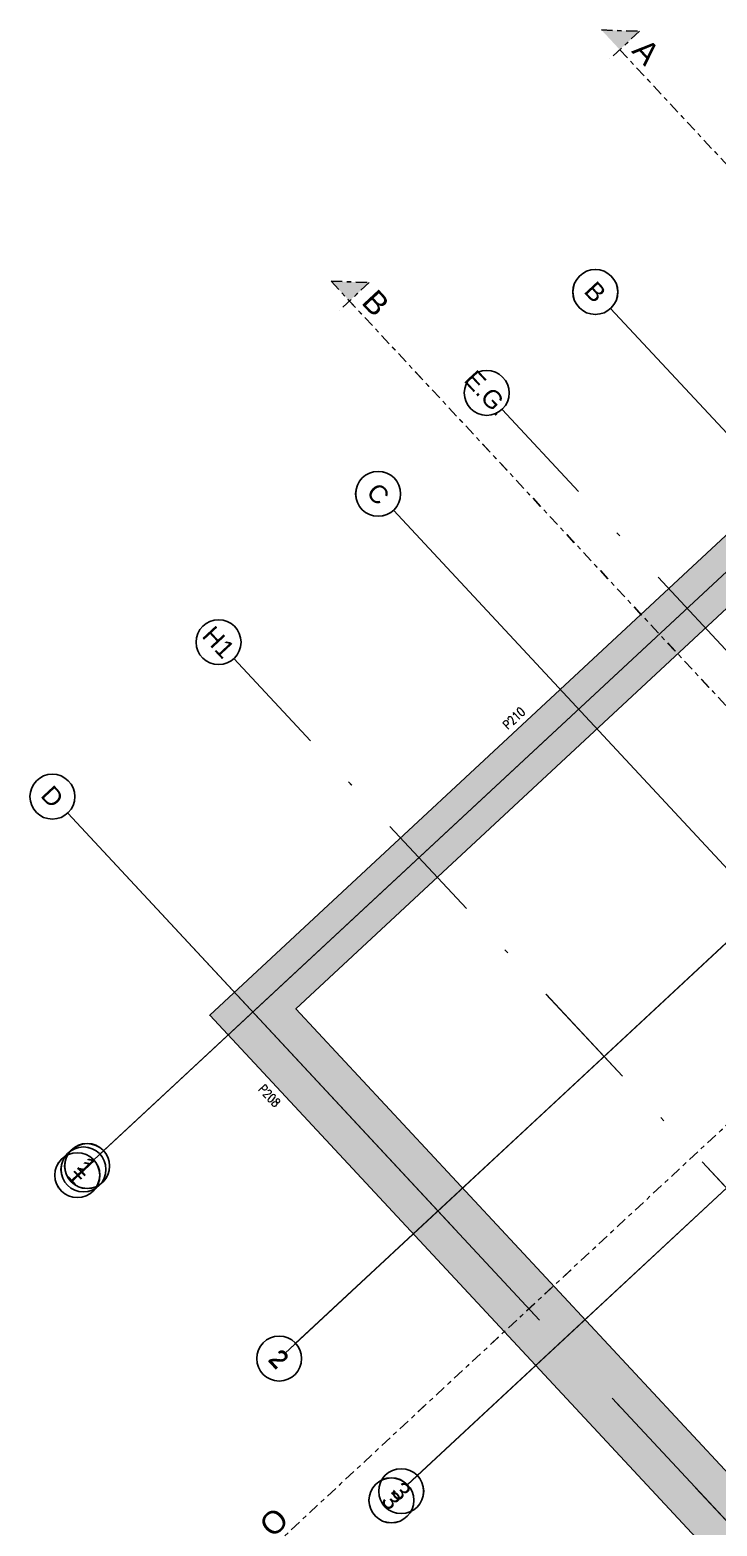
# Model space of a CAD drawing. Header units: inches. Extents: x 400392 to 401495, y 4543971 to 4544133.
# Drawn here: x 400391.59 to 400406.88, y 4544080.24 to 4544113.55 of the extents above; entities that cross this region are included whole.
import ezdxf
from ezdxf.enums import TextEntityAlignment as Align

# ---------------------------------------------------------------- set-up
doc = ezdxf.new("R2010")
doc.units = ezdxf.units.IN
doc.header["$MEASUREMENT"] = 0
for name, pattern in [('AKS', [3, 2.5, -0.25, 0, -0.25]), ('CENTER', [2, 1.25, -0.25, 0.25, -0.25]), ('DASHDOT2', [0.5, 0.25, -0.125, 0, -0.125])]:
    doc.linetypes.add(name, pattern=pattern)
for name, color, linetype in [('aks prota', 2, 'AKS'), ('caks prota', 4, 'Continuous'), ('kesit tarama prota', 252, 'Continuous'), ('kolon tarama prota', 252, 'Continuous'), ('perde prota', 1, 'Continuous'), ('PRT-AL-TUNEL_EKSENI', 14, 'DASHDOT2'), ('skesit prota', 7, 'Continuous'), ('st-s_level (kot)', 6, 'Continuous'), ('taks prota', 7, 'Continuous'), ('tkesit prota', 7, 'Continuous'), ('tperde prota', 6, 'Continuous')]:
    doc.layers.add(name, color=color, linetype=linetype)
doc.styles.add('Arial', font='Arial.ttf')
doc.styles.add('OLCU', font='romanstw.shx')
doc.styles.add('TAKS', font='Arial Unicode.ttf')
doc.styles.add('tkolon', font='romanstw.shx')

# ---------------------------------------------------------------- blocks, each defined once
blk = doc.blocks.new('A$C1a5ef8c2')
at = {"layer": 'kesit tarama prota'}
h = blk.add_hatch(color=256, dxfattribs=at)
h.dxf.hatch_style = 1
h.paths.add_polyline_path([(13.566, 138.903), (12.718, 138.934), (13.126, 138.495)])
h = blk.add_hatch(color=256, dxfattribs=at)
h.dxf.hatch_style = 1
h.paths.add_polyline_path([(7.549, 133.308), (6.701, 133.338), (7.11, 132.899)])
at = {"layer": 'kolon tarama prota'}
h = blk.add_hatch(color=256, dxfattribs=at)
h.dxf.hatch_style = 1
h.paths.add_polyline_path([(49.467, 68.11), (49.159, 70.643), (5.918, 117.138), (24.151, 134.095), (39.018, 118.11), (43.332, 118.633), (43.151, 120.123), (39.596, 119.691), (24.432, 135.995), (4.002, 116.995)])
at = {"layer": 'aks prota', "ltscale": 10}
for p, q in [((1.421, 113.774), (27.834, 138.34)), ((1.421, 113.774), (27.834, 138.34)), ((1.557, 113.902), (27.834, 138.34)), ((1.639, 113.978), (27.834, 138.34)), ((1.639, 113.978), (27.834, 138.34)), ((5.913, 109.691), (31.971, 133.926)), ((5.678, 109.471), (31.954, 133.91)), ((5.678, 109.471), (31.954, 133.91)), ((5.678, 109.471), (31.954, 133.91)), ((5.896, 109.675), (31.954, 133.91)), ((125.918, 11.237), (12.923, 132.733)), ((125.918, 11.237), (12.923, 132.733)), ((125.918, 11.237), (12.923, 132.733)), ((124.062, 13.233), (12.923, 132.733)), ((125.918, 11.237), (12.923, 132.733)), ((8.402, 106.542), (34.678, 130.981)), ((8.402, 106.542), (34.678, 130.981)), ((8.402, 106.542), (34.678, 130.981)), ((8.621, 106.746), (34.678, 130.981)), ((8.621, 106.746), (34.678, 130.981)), ((121.085, 6.742), (8.09, 128.238)), ((121.085, 6.742), (8.09, 128.238)), ((121.085, 6.742), (8.09, 128.238)), ((119.229, 8.739), (8.09, 128.238)), ((121.085, 6.742), (8.09, 128.238)), ((113.836, 0), (0.841, 121.496)), ((113.836, 0), (0.841, 121.496)), ((113.836, 0), (0.841, 121.496)), ((111.979, 1.996), (0.841, 121.496)), ((113.836, 0), (0.841, 121.496))]:
    blk.add_line(p, q, dxfattribs=at)
at = {"layer": 'caks prota', "ltscale": 0.05}
for centre in [(12.582, 133.099), (12.582, 133.099), (12.582, 133.099), (12.582, 133.099), (12.582, 133.099), (10.166, 130.851), (10.166, 130.851), (10.166, 130.851), (10.166, 130.851), (10.166, 130.851), (7.749, 128.604), (7.749, 128.604), (7.749, 128.604), (7.749, 128.604), (7.749, 128.604), (4.198, 125.301), (4.198, 125.301), (4.198, 125.301), (4.198, 125.301), (4.198, 125.301), (0.5, 121.862), (0.5, 121.862), (0.5, 121.862), (0.5, 121.862), (0.5, 121.862), (1.054, 113.434), (1.054, 113.434), (1.191, 113.561), (1.273, 113.637), (1.273, 113.637), (5.547, 109.35), (8.044, 106.193), (8.044, 106.193), (8.262, 106.397), (8.262, 106.397)]:
    blk.add_circle(centre, 0.5, dxfattribs=at)
at = {"layer": 'perde prota'}
blk.add_lwpolyline([(49.467, 68.11), (49.159, 70.643), (5.918, 117.138), (24.151, 134.095), (39.018, 118.11), (43.332, 118.633), (43.151, 120.123), (39.596, 119.691), (24.432, 135.995), (4.002, 116.995)], close=True, dxfattribs=at)
at = {"layer": 'PRT-AL-TUNEL_EKSENI', "ltscale": 10}
for p, q in [((10.506, 130.485), (123.502, 8.99)), ((4.538, 124.935), (117.534, 3.439))]:
    blk.add_line(p, q, dxfattribs=at)
at = {"layer": 'skesit prota', "linetype": 'CENTER', "ltscale": 0.2}
for p, q in [((12.718, 138.934), (13.566, 138.903)), ((13.566, 138.903), (12.907, 138.29)), ((6.701, 133.338), (7.549, 133.308)), ((7.549, 133.308), (6.89, 132.695))]:
    blk.add_line(p, q, dxfattribs=at)
for points in [[(93.991, 110.011), (45.135, 104.078), (13.126, 138.495)], [(6.701, 133.338), (120.284, 11.212)], [(33.789, 131.555), (4.919, 104.705)]]:
    blk.add_lwpolyline(points, dxfattribs=at)
at = {"layer": 'st-s_level (kot)', "color": 6, "style": 'OLCU', "width": 0.8}
for tag, p, rotation in [('D=60', (41.417, 99.58), 312.924), ('D=60', (34.914, 96.881), 312.924), ('D=60', (41.724, 89.558), 312.924), ('D=60', (74.072, 82.365), 276.924), ('D=90', (58.452, 80.894), 312.924), ('D=60', (82.07, 73.768), 276.924), ('D=60', (66.17, 72.697), 312.924), ('D=60', (59.529, 70.146), 312.924), ('D=60', (74.283, 63.914), 312.924), ('D=60', (67.523, 61.55), 312.924), ('D=60', (81.905, 55.778), 312.924), ('D=60', (75.518, 52.954), 312.924), ('D=60', (83.512, 44.358), 312.924), ('D=60', (93.868, 42.953), 312.924), ('D=60', (102.234, 34.187), 312.924), ('D=60', (95.218, 31.81), 312.924), ('D=60', (99.288, 27.664), 312.924), ('+22.51', (112.229, 23.935), 312.924), ('+20.81', (108.552, 21.5), 312.924), ('D=80', (97.117, 17.526), 312.924)]:
    blk.add_attdef(tag, p, '', height=0.2, rotation=rotation, dxfattribs=at)
at = {"layer": 'taks prota', "style": 'TAKS'}
for s, p in [('B', (12.582, 133.099)), ('B', (12.582, 133.099)), ('B', (12.582, 133.099)), ('B', (12.582, 133.099)), ('B', (12.582, 133.099)), ('E.G.', (10.166, 130.851)), ('E.G.', (10.166, 130.851)), ('E.G.', (10.166, 130.851)), ('E.G.', (10.166, 130.851)), ('E.G.', (10.166, 130.851)), ('C', (7.749, 128.604)), ('C', (7.749, 128.604)), ('C', (7.749, 128.604)), ('C', (7.749, 128.604)), ('C', (7.749, 128.604)), ('H1', (4.198, 125.301)), ('H1', (4.198, 125.301)), ('H1', (4.198, 125.301)), ('H1', (4.198, 125.301)), ('H1', (4.198, 125.301)), ('D', (0.5, 121.862)), ('D', (0.5, 121.862)), ('D', (0.5, 121.862)), ('D', (0.5, 121.862)), ('D', (0.5, 121.862)), ('1', (1.191, 113.561)), ('1', (1.273, 113.637)), ('1', (1.273, 113.637)), ('1', (1.054, 113.434)), ('1', (1.054, 113.434)), ('2', (5.53, 109.334)), ('2', (5.547, 109.35)), ('3', (8.044, 106.193)), ('3', (8.044, 106.193)), ('3', (8.262, 106.397)), ('3', (8.262, 106.397))]:
    blk.add_text(s, height=0.4, rotation=312.924, dxfattribs=at).set_placement(p, align=Align.MIDDLE_CENTER)
at = {"layer": 'tkesit prota', "style": 'Arial'}
for s, rotation, p in [('A', 312.924, (13.373, 138.45)), ('B', 312.924, (7.356, 132.855)), ('O', 42.924, (5.4, 105.34))]:
    blk.add_text(s, height=0.5, rotation=rotation, dxfattribs=at).set_placement(p)
at = {"layer": 'tperde prota', "style": 'tkolon', "width": 0.8}
for s, rotation, p in [('P210', 43.3933, (10.571, 123.417)), ('P208', 313.3933, (5.14, 115.403))]:
    blk.add_text(s, height=0.2, rotation=rotation, dxfattribs=at).set_placement(p, align=Align.MIDDLE_LEFT)

msp = doc.modelspace()

# ---------------------------------------------------------------- hatches: boundary and pattern name
at = {"layer": 'kesit tarama prota'}
h = msp.add_hatch(color=256, dxfattribs=at)
h.dxf.hatch_style = 1
h.paths.add_polyline_path([(400405.158, 4544113.523), (400404.31, 4544113.554), (400404.719, 4544113.115)])
h = msp.add_hatch(color=256, dxfattribs=at)
h.dxf.hatch_style = 1
h.paths.add_polyline_path([(400399.142, 4544107.928), (400398.294, 4544107.959), (400398.702, 4544107.519)])
at = {"layer": 'kolon tarama prota'}
h = msp.add_hatch(color=256, dxfattribs=at)
h.dxf.hatch_style = 1
h.paths.add_polyline_path([(400441.059, 4544042.73), (400440.752, 4544045.263), (400397.51, 4544091.758), (400415.743, 4544108.715), (400430.611, 4544092.73), (400434.924, 4544093.254), (400434.743, 4544094.743), (400431.188, 4544094.311), (400416.025, 4544110.616), (400395.595, 4544091.615)])

# ---------------------------------------------------------------- linework, layer by layer
at = {"layer": 'aks prota', "ltscale": 10}
for p, q in [((400393.013, 4544088.395), (400419.426, 4544112.96)), ((400393.013, 4544088.395), (400419.426, 4544112.96)), ((400393.15, 4544088.522), (400419.426, 4544112.96)), ((400393.232, 4544088.598), (400419.426, 4544112.96)), ((400393.232, 4544088.598), (400419.426, 4544112.96)), ((400397.27, 4544084.092), (400423.547, 4544108.53)), ((400397.27, 4544084.092), (400423.547, 4544108.53)), ((400397.27, 4544084.092), (400423.547, 4544108.53)), ((400397.489, 4544084.295), (400423.547, 4544108.53)), ((400397.505, 4544084.311), (400423.563, 4544108.546)), ((400517.511, 4543985.857), (400404.515, 4544107.353)), ((400517.511, 4543985.857), (400404.515, 4544107.353)), ((400517.511, 4543985.857), (400404.515, 4544107.353)), ((400515.654, 4543987.853), (400404.515, 4544107.353)), ((400517.511, 4543985.857), (400404.515, 4544107.353)), ((400399.994, 4544081.163), (400426.271, 4544105.601)), ((400399.994, 4544081.163), (400426.271, 4544105.601)), ((400399.994, 4544081.163), (400426.271, 4544105.601)), ((400400.213, 4544081.366), (400426.271, 4544105.601)), ((400400.213, 4544081.366), (400426.271, 4544105.601)), ((400512.678, 4543981.362), (400399.682, 4544102.858)), ((400512.678, 4543981.362), (400399.682, 4544102.858)), ((400512.678, 4543981.362), (400399.682, 4544102.858)), ((400510.821, 4543983.359), (400399.682, 4544102.858)), ((400512.678, 4543981.362), (400399.682, 4544102.858)), ((400505.428, 4543974.62), (400392.433, 4544096.116)), ((400505.428, 4543974.62), (400392.433, 4544096.116)), ((400505.428, 4543974.62), (400392.433, 4544096.116)), ((400503.572, 4543976.617), (400392.433, 4544096.116)), ((400505.428, 4543974.62), (400392.433, 4544096.116))]:
    msp.add_line(p, q, dxfattribs=at)
at = {"layer": 'caks prota', "ltscale": 0.05}
for centre in [(400404.175, 4544107.719), (400404.175, 4544107.719), (400404.175, 4544107.719), (400404.175, 4544107.719), (400404.175, 4544107.719), (400401.758, 4544105.471), (400401.758, 4544105.471), (400401.758, 4544105.471), (400401.758, 4544105.471), (400401.758, 4544105.471), (400399.342, 4544103.224), (400399.342, 4544103.224), (400399.342, 4544103.224), (400399.342, 4544103.224), (400399.342, 4544103.224), (400395.79, 4544099.921), (400395.79, 4544099.921), (400395.79, 4544099.921), (400395.79, 4544099.921), (400395.79, 4544099.921), (400392.092, 4544096.482), (400392.092, 4544096.482), (400392.092, 4544096.482), (400392.092, 4544096.482), (400392.092, 4544096.482), (400392.784, 4544088.181), (400392.866, 4544088.258), (400392.866, 4544088.258), (400392.647, 4544088.054), (400392.647, 4544088.054), (400397.139, 4544083.97), (400399.855, 4544081.017), (400399.855, 4544081.017), (400399.636, 4544080.814), (400399.636, 4544080.814)]:
    msp.add_circle(centre, 0.5, dxfattribs=at)
at = {"layer": 'perde prota'}
msp.add_lwpolyline([(400441.059, 4544042.73), (400440.752, 4544045.263), (400397.51, 4544091.758), (400415.743, 4544108.715), (400430.611, 4544092.73), (400434.924, 4544093.254), (400434.743, 4544094.743), (400431.188, 4544094.311), (400416.025, 4544110.616), (400395.595, 4544091.615)], close=True, dxfattribs=at)
at = {"layer": 'PRT-AL-TUNEL_EKSENI', "ltscale": 10}
for p, q in [((400402.099, 4544105.105), (400515.094, 4543983.61)), ((400396.131, 4544099.555), (400509.126, 4543978.059))]:
    msp.add_line(p, q, dxfattribs=at)
at = {"layer": 'skesit prota', "linetype": 'CENTER', "ltscale": 0.2}
for p, q in [((400404.31, 4544113.554), (400405.158, 4544113.523)), ((400405.158, 4544113.523), (400404.499, 4544112.911)), ((400398.294, 4544107.959), (400399.142, 4544107.928)), ((400399.142, 4544107.928), (400398.483, 4544107.315))]:
    msp.add_line(p, q, dxfattribs=at)
for points in [[(400485.584, 4544084.631), (400436.728, 4544078.698), (400404.719, 4544113.115)], [(400398.294, 4544107.959), (400511.876, 4543985.832)], [(400425.381, 4544106.176), (400396.511, 4544079.325)]]:
    msp.add_lwpolyline(points, dxfattribs=at)

# ---------------------------------------------------------------- block references
msp.add_blockref('A$C1a5ef8c2', (400391.592, 4543974.62))

# ---------------------------------------------------------------- texts
at = {"layer": 'taks prota', "style": 'TAKS'}
for s, p in [('B', (400404.175, 4544107.719)), ('B', (400404.175, 4544107.719)), ('B', (400404.175, 4544107.719)), ('B', (400404.175, 4544107.719)), ('B', (400404.175, 4544107.719)), ('E.G.', (400401.758, 4544105.471)), ('E.G.', (400401.758, 4544105.471)), ('E.G.', (400401.758, 4544105.471)), ('E.G.', (400401.758, 4544105.471)), ('E.G.', (400401.758, 4544105.471)), ('C', (400399.342, 4544103.224)), ('C', (400399.342, 4544103.224)), ('C', (400399.342, 4544103.224)), ('C', (400399.342, 4544103.224)), ('C', (400399.342, 4544103.224)), ('H1', (400395.79, 4544099.921)), ('H1', (400395.79, 4544099.921)), ('H1', (400395.79, 4544099.921)), ('H1', (400395.79, 4544099.921)), ('H1', (400395.79, 4544099.921)), ('D', (400392.092, 4544096.482)), ('D', (400392.092, 4544096.482)), ('D', (400392.092, 4544096.482)), ('D', (400392.092, 4544096.482)), ('D', (400392.092, 4544096.482)), ('1', (400392.784, 4544088.181)), ('1', (400392.866, 4544088.258)), ('1', (400392.866, 4544088.258)), ('1', (400392.647, 4544088.054)), ('1', (400392.647, 4544088.054)), ('2', (400397.123, 4544083.955)), ('2', (400397.139, 4544083.97)), ('3', (400399.636, 4544080.814)), ('3', (400399.636, 4544080.814)), ('3', (400399.855, 4544081.017)), ('3', (400399.855, 4544081.017))]:
    msp.add_text(s, height=0.4, rotation=312.924, dxfattribs=at).set_placement(p, align=Align.MIDDLE_CENTER)
at = {"layer": 'tkesit prota', "style": 'Arial'}
for s, rotation, p in [('A', 312.924, (400404.965, 4544113.071)), ('B', 312.924, (400398.948, 4544107.475)), ('O', 42.924, (400396.992, 4544079.96))]:
    msp.add_text(s, height=0.5, rotation=rotation, dxfattribs=at).set_placement(p)
at = {"layer": 'tperde prota', "style": 'tkolon', "width": 0.8}
for s, rotation, p in [('P210', 43.3933, (400402.163, 4544098.037)), ('P208', 313.3933, (400396.732, 4544090.023))]:
    msp.add_text(s, height=0.2, rotation=rotation, dxfattribs=at).set_placement(p, align=Align.MIDDLE_LEFT)

doc.saveas('drawing.dxf')
